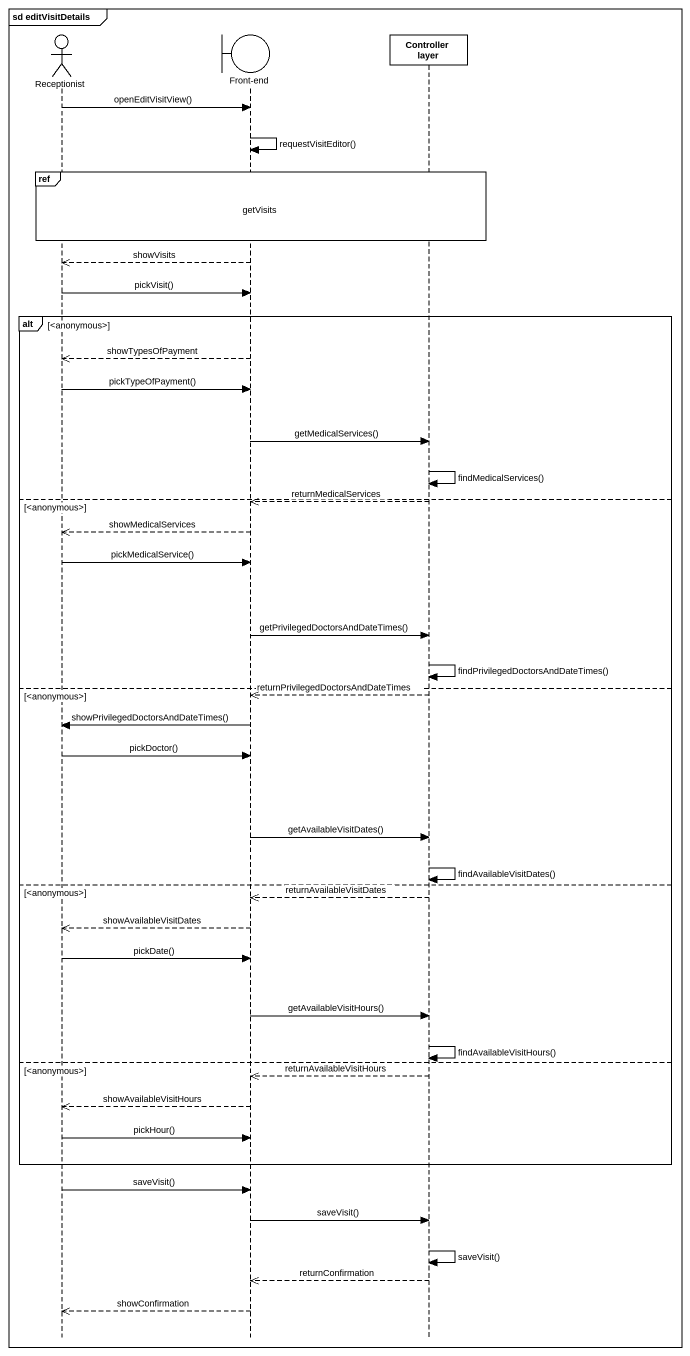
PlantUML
@startuml
mainframe sd editVisitDetails
hide footbox
actor Receptionist
boundary "Front-end" as Front_end
participant "Controller layer" as Controller_layer

Receptionist -> Front_end : openEditVisitView()
Front_end -> Front_end : requestVisitEditor()
ref over Receptionist, Front_end, Controller_layer : getVisits
Front_end -->> Receptionist : showVisits
Receptionist -> Front_end : pickVisit()
alt <anonymous>
  Front_end -->> Receptionist : showTypesOfPayment
  Receptionist -> Front_end : pickTypeOfPayment()
  Front_end -> Controller_layer : getMedicalServices()
  Controller_layer -> Controller_layer : findMedicalServices()
else <anonymous>
  Controller_layer -->> Front_end : returnMedicalServices
  Front_end -->> Receptionist : showMedicalServices
  Receptionist -> Front_end : pickMedicalService()
  Front_end -> Controller_layer : getPrivilegedDoctorsAndDateTimes()
  Controller_layer -> Controller_layer : findPrivilegedDoctorsAndDateTimes()
else <anonymous>
  Controller_layer -->> Front_end : returnPrivilegedDoctorsAndDateTimes
  Front_end -> Receptionist : showPrivilegedDoctorsAndDateTimes()
  Receptionist -> Front_end : pickDoctor()
  Front_end -> Controller_layer : getAvailableVisitDates()
  Controller_layer -> Controller_layer : findAvailableVisitDates()
else <anonymous>
  Controller_layer -->> Front_end : returnAvailableVisitDates
  Front_end -->> Receptionist : showAvailableVisitDates
  Receptionist -> Front_end : pickDate()
  Front_end -> Controller_layer : getAvailableVisitHours()
  Controller_layer -> Controller_layer : findAvailableVisitHours()
else <anonymous>
  Controller_layer -->> Front_end : returnAvailableVisitHours
  Front_end -->> Receptionist : showAvailableVisitHours
  Receptionist -> Front_end : pickHour()
end
Receptionist -> Front_end : saveVisit()
Front_end -> Controller_layer : saveVisit()
Controller_layer -> Controller_layer : saveVisit()
Controller_layer -->> Front_end : returnConfirmation
Front_end -->> Receptionist : showConfirmation
@enduml
